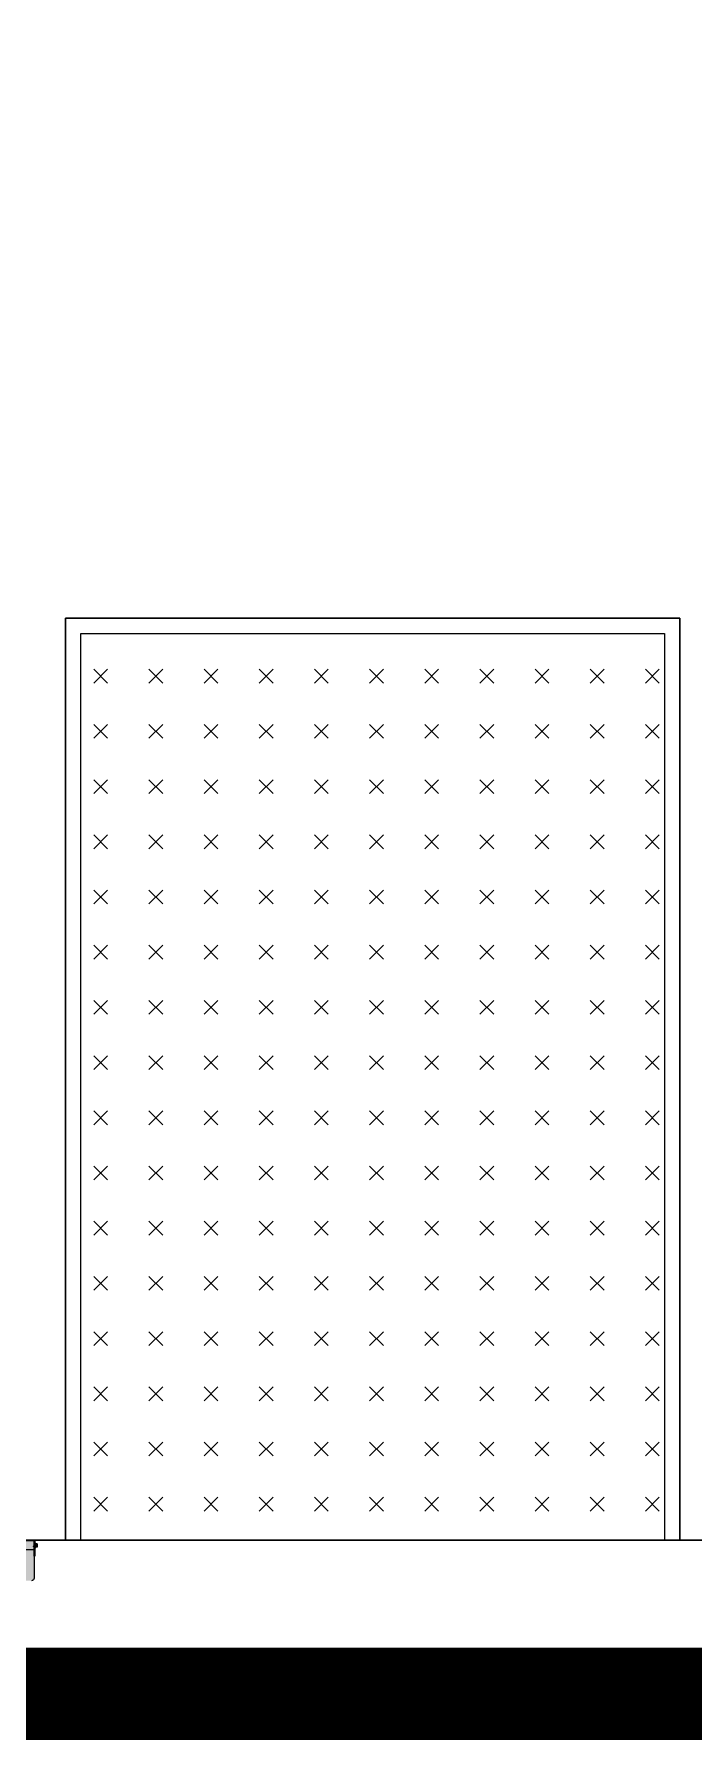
# Model space of a CAD drawing. Header units: millimetres. Extents: x 3546612 to 5615882, y 547008 to 3162891.
# Drawn here: x 5458973 to 5461121, y 2457718 to 2463268 of the extents above; entities that cross this region are included whole.
import ezdxf

# ---------------------------------------------------------------- set-up
doc = ezdxf.new("R2010")
doc.units = ezdxf.units.MM
for name, color, linetype in [('HEB-Angle joint', 1, 'Continuous'), ('HEB-Area(PC Topping)', 3, 'Continuous'), ('XR-평면도$0$A-ELEV-PATT', 9, 'Continuous'), ('XR-평면도$0$FUR', 9, 'Continuous')]:
    doc.layers.add(name, color=color, linetype=linetype)
for name, color, linetype, lineweight in [('XR-평면도$0$A-CNTL', 9, 'Continuous', 15), ('XR-평면도$0$A-ELEV-LIN2', 9, 'Continuous', 25), ('XR-평면도$0$A-ELEV-LIN3', 9, 'Continuous', 18)]:
    doc.layers.add(name, color=color, linetype=linetype, lineweight=lineweight)

# ---------------------------------------------------------------- blocks, each defined once
blk = doc.blocks.new('XR-평면도$0$중심선(210216)')
at = {"layer": 'XR-평면도$0$A-CNTL', "ltscale": 300}
blk.add_lwpolyline([(-10000, 119000), (186000, 119000)], dxfattribs=at)
blk = doc.blocks.new('XR-평면도$0$DOCK LEVELER')
at = {"layer": 'XR-평면도$0$A-ELEV-PATT'}
h = blk.add_hatch(dxfattribs=at)
h.set_pattern_fill('CROSS', color=256, scale=20, angle=45, style=0)
h.set_pattern_definition([(45, (-351777.25, -177961.83), (1e-14, 179.605122), [63.5, -190.5]), (135, (-351732.35, -177961.83), (-179.605122, 1e-14), [63.5, -190.5])])
h.paths.add_polyline_path([(-950, 2950), (-950, 0), (950, 0), (950, 2950)])
at = {"layer": 'XR-평면도$0$A-ELEV-LIN3'}
for p, q in [((-950, 0), (-950, 2950)), ((-950, 2950), (950, 2950)), ((950, 2950), (950, 0))]:
    blk.add_line(p, q, dxfattribs=at)
blk.add_lwpolyline([(1000, 0), (-1000, 0), (-1000, 3000), (1000, 3000)], close=True, dxfattribs=at)
blk = doc.blocks.new('XR-평면도$0$스크린+범퍼_기준층(도크레밸러)')
at = {"layer": 'XR-평면도$0$A-ELEV-PATT', "ltscale": 0.002}
h = blk.add_hatch(dxfattribs=at)
h.set_pattern_fill('AR-HBONE', color=256, scale=0.1, angle=450, style=0)
h.set_pattern_definition([(135, (-50954683.464, -21380461.164), (-14.3684097937, 2e-14), [30.48, -10.16]), (225, (-50954690.648, -21380453.98), (-14.3684097937, 2e-14), [30.48, -10.16])])
h.paths.add_polyline_path([(32, -4398), (2, -4398), (2, -602), (32, -602)])
h = blk.add_hatch(dxfattribs=at)
h.set_pattern_fill('AR-SAND', color=256, angle=450, style=0)
h.set_pattern_definition([(127.5, (-50954928.292, -21381394.81), (-48.941323733, -1.600031296), [0, -38.608, 0, -43.18, 0, -41.275]), (97.5, (-50954928.29, -21381394.81), (-71.68251006, 44.95232831), [0, -20.828, 0, -34.798, 0, -13.335]), (57.5, (-50954928.292, -21381426.05), (-0.143718468, 79.099237024), [0, -12.7, 0, -45.72, 0, -59.69]), (47.5, (-50954928.29, -21381426.05), (-22.292932326, 76.35564525), [0, -6.35, 0, -29.972, 0, -34.29])])
edge = h.paths.add_edge_path()
edge.add_line((123.7, -4398), (32, -4398))
edge.add_line((32, -4398), (32, -602))
edge.add_line((32, -602), (123.7, -602))
edge.add_arc((123.7, -610.3), 8.33, 360, 450, ccw=False)
edge.add_line((132, -610.3), (132, -4389.7))
edge.add_arc((123.7, -4389.7), 8.33, 270, 360, ccw=False)
at = {"layer": 'XR-평면도$0$A-ELEV-LIN3'}
blk.add_line((0, -4400), (0, -600), dxfattribs=at)
at = {"layer": 'XR-평면도$0$A-ELEV-LIN3', "linetype": 'Continuous'}
blk.add_lwpolyline([(408.8, -619.5), (408.8, -10380.5), (391.3, -10380.5), (391.3, -619.5)], dxfattribs=at)
at = {"layer": 'XR-평면도$0$A-ELEV-PATT'}
for p, q in [((32, -4398), (32, -602)), ((2, -4398), (123.7, -4398)), ((22.9, -4403.8), (12.4, -4403.8)), ((12.4, -4407.5), (12.4, -4403.8)), ((21.8, -4395.8), (13.5, -4399.2)), ((21.8, -4395.8), (13.5, -4399.2)), ((21.8, -4408), (13.6, -4408)), ((14.5, -4397.4), (14.5, -4398.4)), ((14.5, -4399.2), (14.5, -4400)), ((15, -4407.5), (15, -4403.8)), ((21.8, -4397.6), (15.9, -4400)), ((20.4, -4407.5), (20.4, -4403.8)), ((20.8, -4398.4), (20.8, -4400)), ((22.9, -4407.5), (22.9, -4403.8))]:
    blk.add_line(p, q, dxfattribs=at)
at = {"layer": 'XR-평면도$0$A-ELEV-PATT', "ltscale": 0.002}
blk.add_lwpolyline([(52, -602), (52, -600), (0, -600), (0, -4400), (52, -4400), (52, -4398), (2, -4398), (2, -602)], close=True, dxfattribs=at)
at = {"layer": 'XR-평면도$0$A-ELEV-PATT'}
for points in [[(32, -4398), (2, -4398), (2, -602), (32, -602)], [(14.5, -4397.8), (13.5, -4397.4), (14.5, -4398.2)], [(14.5, -4399.6), (13.5, -4399.2), (14.5, -4400)], [(15.1, -4400), (20.8, -4397.6), (21.8, -4397.6), (20.8, -4398.4), (17, -4400)]]:
    blk.add_lwpolyline(points, dxfattribs=at)
for points in [[(8.7, -4400.8), (26.7, -4400.8), (26.7, -4400), (8.7, -4400)], [(13.4, -4403.8), (22, -4403.8), (26.7, -4400.8), (8.7, -4400.8)], [(13.5, -4399.2), (14.5, -4398.4), (20.8, -4395.8), (21.8, -4395.8), (20.8, -4396.6), (14.5, -4399.2)]]:
    blk.add_lwpolyline(points, close=True, dxfattribs=at)
for centre, radius, start, end in [((13.7, -4406.1), 1.86, 226.9662, 313.0338), ((17.7, -4400.4), 7.61, 249.1195, 290.8805), ((21.7, -4406.1), 1.86, 226.9662, 313.0338), ((123.7, -4389.7), 8.33, 270, 0)]:
    blk.add_arc(centre, radius, start, end, dxfattribs=at)

msp = doc.modelspace()

# ---------------------------------------------------------------- linework, layer by layer
at = {"layer": 'HEB-Angle joint', "const_width": 300}
msp.add_lwpolyline([(5427097.8, 2494208), (5499075, 2494208), (5499075, 2457867.6), (5427097.8, 2457867.6)], close=True, dxfattribs=at)
at = {"layer": 'HEB-Area(PC Topping)'}
msp.add_lwpolyline([(5370975.1, 2535967.6), (5494175.1, 2535967.6), (5494175.1, 2525067.6), (5499175.1, 2525067.6), (5499175.1, 2463667.6), (5488125.1, 2463667.6), (5488125.1, 2459167.6), (5487025.1, 2459167.6), (5487025.1, 2458367.6), (5461075.1, 2458367.6), (5461075.1, 2461367.6), (5459075.1, 2461367.6), (5459075.1, 2458367.6), (5443025.1, 2458367.6), (5443025.1, 2457867.6), (5433125.1, 2457867.6), (5433125.1, 2458367.6), (5406075.1, 2458367.6)], dxfattribs=at)
at = {"layer": 'XR-평면도$0$A-ELEV-LIN2'}
msp.add_line((5455125, 2458367.6), (5465025, 2458367.6), dxfattribs=at)
msp.add_line((5455125, 2458367.6), (5465025, 2458367.6), dxfattribs=at)
msp.add_line((5455125, 2458367.6), (5465025, 2458367.6), dxfattribs=at)
at = {"layer": 'XR-평면도$0$A-ELEV-LIN3'}
for points in [[(5433125, 2445467.6), (5443025, 2445467.6), (5443025, 2444867.6), (5444125, 2444867.6), (5444125, 2446367.6), (5443025, 2446367.6), (5443025, 2457867.6), (5483675, 2457867.6), (5483675, 2450867.6), (5488125, 2450867.6), (5488125, 2446367.6), (5487025, 2446367.6), (5487025, 2444867.6), (5488125, 2444867.6), (5488125, 2445467.6), (5498175, 2445467.6), (5498175, 2444867.6), (5498475, 2444867.6), (5498475, 2430167.6)], [(5433125, 2445467.6), (5443025, 2445467.6), (5443025, 2444867.6), (5444125, 2444867.6), (5444125, 2446367.6), (5443025, 2446367.6), (5443025, 2457867.6), (5483675, 2457867.6), (5483675, 2450867.6), (5488125, 2450867.6), (5488125, 2446367.6), (5487025, 2446367.6), (5487025, 2444867.6), (5488125, 2444867.6), (5488125, 2445467.6), (5498175, 2445467.6), (5498175, 2444867.6), (5498475.1, 2444867.6), (5498475.1, 2430167.6)], [(5433125, 2445467.6), (5443025, 2445467.6), (5443025, 2444867.6), (5444125, 2444867.6), (5444125, 2446367.6), (5443025, 2446367.6), (5443025, 2457867.6), (5483675, 2457867.6), (5483675, 2450867.6), (5488125, 2450867.6), (5488125, 2446367.6), (5487025, 2446367.6), (5487025, 2444867.6), (5488125, 2444867.6), (5488125, 2445467.6), (5498175, 2445467.6), (5498175, 2444867.6), (5498475.1, 2444867.6), (5498475.1, 2430167.6)], [(5431925, 2444767.6), (5433225, 2444767.6), (5433225, 2445367.6), (5442925, 2445367.6), (5442925, 2444767.6), (5444225, 2444767.6), (5444225, 2446467.6), (5443125, 2446467.6), (5443125, 2457767.6), (5483575, 2457767.6), (5483575, 2450767.6), (5488025, 2450767.6), (5488025, 2446467.6), (5486925, 2446467.6), (5486925, 2444767.6), (5488225, 2444767.6), (5488225, 2445367.6), (5498075, 2445367.6), (5498075, 2444767.6), (5498375, 2444767.6), (5498375, 2430267.6)], [(5431925, 2444767.6), (5433225, 2444767.6), (5433225, 2445367.6), (5442925, 2445367.6), (5442925, 2444767.6), (5444225, 2444767.6), (5444225, 2446467.6), (5443125, 2446467.6), (5443125, 2457767.6), (5483575, 2457767.6), (5483575, 2450767.6), (5488025, 2450767.6), (5488025, 2446467.6), (5486925, 2446467.6), (5486925, 2444767.6), (5488225, 2444767.6), (5488225, 2445367.6), (5498075, 2445367.6), (5498075, 2444767.6), (5498375.1, 2444767.6), (5498375.1, 2430267.6)], [(5431925, 2444767.6), (5433225, 2444767.6), (5433225, 2445367.6), (5442925, 2445367.6), (5442925, 2444767.6), (5444225, 2444767.6), (5444225, 2446467.6), (5443125, 2446467.6), (5443125, 2457767.6), (5483575, 2457767.6), (5483575, 2450767.6), (5488025, 2450767.6), (5488025, 2446467.6), (5486925, 2446467.6), (5486925, 2444767.6), (5488225, 2444767.6), (5488225, 2445367.6), (5498075, 2445367.6), (5498075, 2444767.6), (5498375.1, 2444767.6), (5498375.1, 2430267.6)]]:
    msp.add_lwpolyline(points, dxfattribs=at)

# ---------------------------------------------------------------- block references
at = {"xscale": -1, "rotation": 90}
msp.add_blockref('XR-평면도$0$스크린+범퍼_기준층(도크레밸러)', (5454575, 2458367.6), dxfattribs=at)
msp.add_blockref('XR-평면도$0$스크린+범퍼_기준층(도크레밸러)', (5454575, 2458367.6), dxfattribs=at)
msp.add_blockref('XR-평면도$0$스크린+범퍼_기준층(도크레밸러)', (5454575, 2458367.6), dxfattribs=at)
at = {"layer": 'XR-평면도$0$A-CNTL'}
msp.add_blockref('XR-평면도$0$중심선(210216)', (5322575, 2339367.6), dxfattribs=at)
at = {"layer": 'XR-평면도$0$FUR'}
msp.add_blockref('XR-평면도$0$DOCK LEVELER', (5460075, 2458367.6), dxfattribs=at)
msp.add_blockref('XR-평면도$0$DOCK LEVELER', (5460075, 2458367.6), dxfattribs=at)
msp.add_blockref('XR-평면도$0$DOCK LEVELER', (5460075, 2458367.6), dxfattribs=at)

doc.saveas('drawing.dxf')
